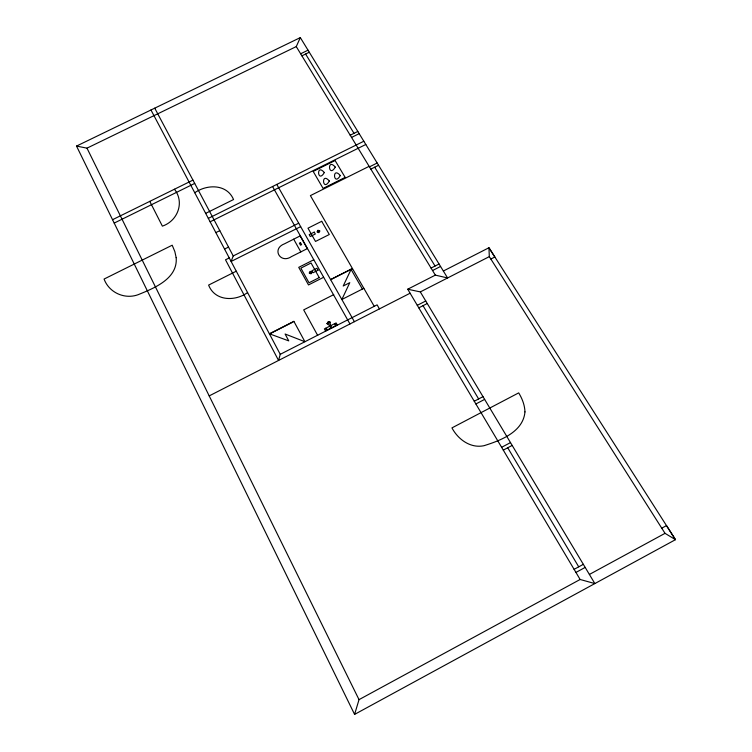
<?xml version="1.0" encoding="UTF-8"?>
<svg xmlns="http://www.w3.org/2000/svg" width="752" height="752" viewBox="0 0 752 752"><rect width="100%" height="100%" fill="white"/><g stroke="black" fill="none" stroke-linecap="round" stroke-linejoin="round"><path stroke-width="1.13" d="M354.587 714.4L359.024 699.642L86.988 148.153L76.525 146.076L354.587 714.4L675.475 539.673L666.507 525.601L661.751 528.177M298.713 223.184L233.233 255.943L231.118 261.452L300.659 226.634M86.988 148.153L296.269 46.586L300.321 37.6L447.6 277.958L435.342 275.119L407.725 289.219L580.13 579.482L594.851 583.571L420.321 291.908L407.725 289.219M351.137 269.291L343.213 286.004L349.783 282.667L341.85 299.503L363.846 288.317M359.024 699.642L580.13 579.482M589.389 574.453L665.031 533.337L675.475 539.673L488.941 247.746L443.351 271.03M574.105 569.339L583.336 564.329M575.947 572.432L585.178 567.412M501.622 447.299L510.495 442.608M503.295 450.128L512.178 445.428M474.258 401.239L483 396.661M475.884 403.965L484.636 399.387M420.321 291.908L489.317 256.629L488.941 247.746L494.835 257.005L490.849 259.045M417.285 305.321L425.745 300.988M418.789 307.85L427.258 303.507M431.056 268.079L439.046 263.999M432.55 270.541L440.55 266.452M329.423 325.503L330.419 324.996M329.78 326.152L324.403 328.897L325.55 330.974L337.263 324.986L336.116 322.918L330.777 325.644M209.197 395.9L410.094 293.224M333.728 294.624L303.686 309.89L317.692 335.467M270.598 333.437L292.885 322.1M293.694 239.174L284.453 243.845C271.322 248.762 280.374 264.243 291.513 256.582L307.314 248.639L300.151 235.931L293.694 239.174L300.819 251.901M323.614 277.291L308.499 284.942L298.732 267.345L313.753 259.769M330.589 279.584L352.434 268.52M330.645 279.678L352.481 268.614M247.577 292.575C235.15 301.608 214.875 301.251 208.605 285.083L236.269 271.209M224.557 249.062L228.523 247.079M229.247 257.936L225.515 259.807L278.56 360.452L280.242 354.324L377.1 304.861L379.431 308.893M215.852 232.612L219.8 230.657M369.138 166.324L310.397 195.614L374.233 306.327M369.458 166.859L377.166 163.015M370.839 169.125L378.547 165.28M350.206 135.219L357.82 131.45M351.551 137.428L359.174 133.649M205.672 213.361L233.552 199.543C226.935 183.798 207.026 184.118 194.759 192.738M208.323 218.381L363.818 141.235M210.128 221.793L365.81 144.487M114.201 223.081L194.702 183.413M112.546 219.697L192.954 180.113M76.525 146.076L300.321 37.6M300.65 53.777L308.029 50.187M301.9 55.836L309.288 52.236M489.317 256.629L665.031 533.337M305.594 54.031L354.013 133.339M374.693 167.198L435.051 266.039M296.269 46.586L435.342 275.119M423.028 305.679L478.629 398.945M507.741 447.778L578.72 566.829M351.034 269.348L362.379 289.059M276.792 184.409L354.389 321.687M272.562 186.515L349.953 323.962M334.931 323.52L336.078 325.588M331.933 327.712L330.307 324.789L330.128 322.11L328.859 321.536L327.91 321.931L327.092 323.661L329.31 325.296L330.927 328.22M325.625 328.267L326.81 330.325M154.743 108.166L233.233 255.943M150.973 109.989L280.252 354.324M174.436 189.231C184.823 202.326 177.698 220.994 162.376 226.136L149.78 201.367M176.165 257.645C177.942 278.024 155.542 287.593 139.994 293.929C126.157 300.274 109.35 293.318 104.077 279.058L172.199 245.208L174.849 251.591L176.165 257.645M319.196 231.193L318.651 232.142L317.635 231.691L318.181 230.751L319.196 231.193M319.779 231.014L318.82 232.659L317.043 231.879L318.002 230.234L319.779 231.014M311.375 272.327L310.82 273.296L309.796 272.835L310.35 271.867L311.375 272.327M311.967 272.139L310.999 273.831L309.204 273.023L310.172 271.331L311.967 272.139M340.299 175.545C333.503 187.201 331.773 165.656 340.299 175.545M335.279 167.094C328.492 178.675 326.8 157.271 335.279 167.094M524.962 411.899C523.195 431.996 500.522 440.569 483.865 445.729C470.404 448.521 457.996 439.328 451.952 427.888L518.692 392.882C522.236 398.616 524.736 405.112 524.962 411.899M329.329 181.016C322.486 192.691 320.831 171.089 329.329 181.016M324.338 172.537C317.513 184.137 315.896 162.686 324.338 172.537M327.148 323.689C333.484 321.884 327.9 320.982 327.148 323.689M335.129 324.939L335.495 324.535L335.129 324.939M326.321 329.169L326.894 329.188L326.321 329.169M293.872 321.339L269.385 333.794L288.777 340.891L285.093 334.001L304.908 341.728L293.872 321.339M318.021 270.203L312.926 272.779L311.836 270.823L316.921 268.257L318.021 270.203M319.252 277.601L309.016 282.79L300.866 268.135L311.055 262.993L319.252 277.601M321.706 221.304L307.982 228.185L315.511 241.439L329.301 234.511L321.706 221.304M314.233 232.133L309.213 234.652L310.285 236.551L315.314 234.022L314.233 232.133M300.471 242.614L299.371 243.159L300.509 245.18L301.599 244.635L300.471 242.614M345.159 177.406L323.087 188.404L313.18 171.418L335.11 160.533L345.159 177.406"/></g></svg>
